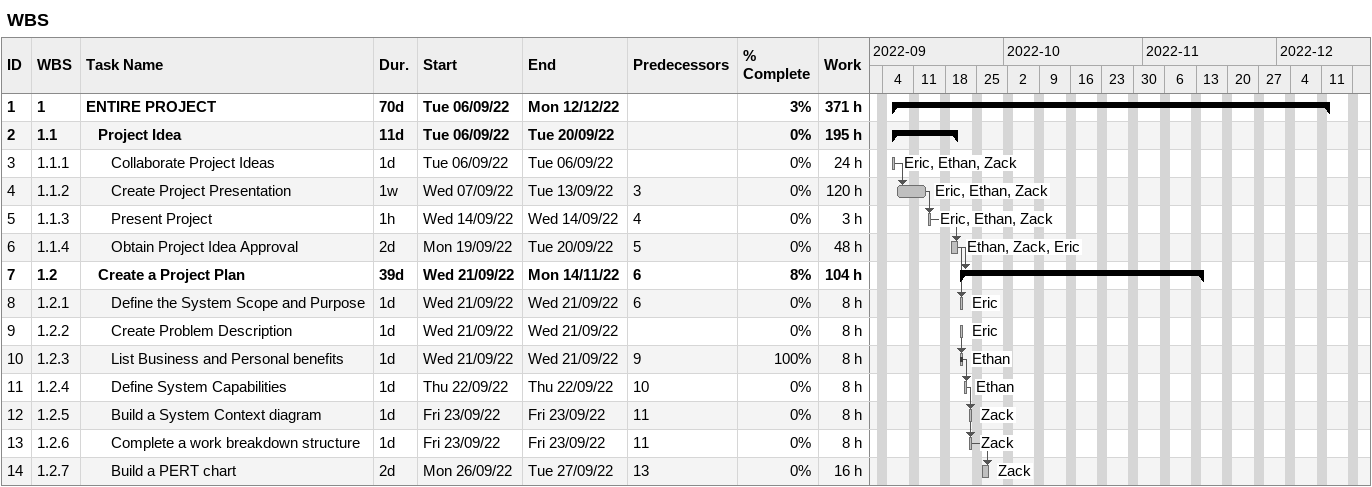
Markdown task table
WBS

| ID | WBS | Task | Duration | Start | Finish | Predecessors | Resources | % complete | Work (h) |
|---|---|---|---|---|---|---|---|---|---|
| 1 | 1 | **ENTIRE PROJECT** | 70d | 2022-09-06 | 2022-12-12 |  |  | 3 | 371 |
| 2 | 1.1 | **Project Idea** | 11d | 2022-09-06 | 2022-09-20 |  |  | 0 | 195 |
| 3 | 1.1.1 | Collaborate Project Ideas | 1d | 2022-09-06 | 2022-09-06 |  | Eric, Ethan, Zack | 0 | 24 |
| 4 | 1.1.2 | Create Project Presentation | 1w | 2022-09-07 | 2022-09-13 | 3 | Eric, Ethan, Zack | 0 | 120 |
| 5 | 1.1.3 | Present Project | 1h | 2022-09-14 | 2022-09-14 | 4 | Eric, Ethan, Zack | 0 | 3 |
| 6 | 1.1.4 | Obtain Project Idea Approval | 2d | 2022-09-19 | 2022-09-20 | 5 | Ethan, Zack, Eric | 0 | 48 |
| 7 | 1.2 | **Create a Project Plan** | 39d | 2022-09-21 | 2022-11-14 | 6 |  | 8 | 104 |
| 8 | 1.2.1 | Define the System Scope and Purpose | 1d | 2022-09-21 | 2022-09-21 | 6 | Eric | 0 | 8 |
| 9 | 1.2.2 | Create Problem Description | 1d | 2022-09-21 | 2022-09-21 |  | Eric | 0 | 8 |
| 10 | 1.2.3 | List Business and Personal benefits | 1d | 2022-09-21 | 2022-09-21 | 9 | Ethan | 100 | 8 |
| 11 | 1.2.4 | Define System Capabilities | 1d | 2022-09-22 | 2022-09-22 | 10 | Ethan | 0 | 8 |
| 12 | 1.2.5 | Build a System Context diagram | 1d | 2022-09-23 | 2022-09-23 | 11 | Zack | 0 | 8 |
| 13 | 1.2.6 | Complete a work breakdown structure | 1d | 2022-09-23 | 2022-09-23 | 11 | Zack | 0 | 8 |
| 14 | 1.2.7 | Build a PERT chart | 2d | 2022-09-26 | 2022-09-27 | 13 | Zack | 0 | 16 |
